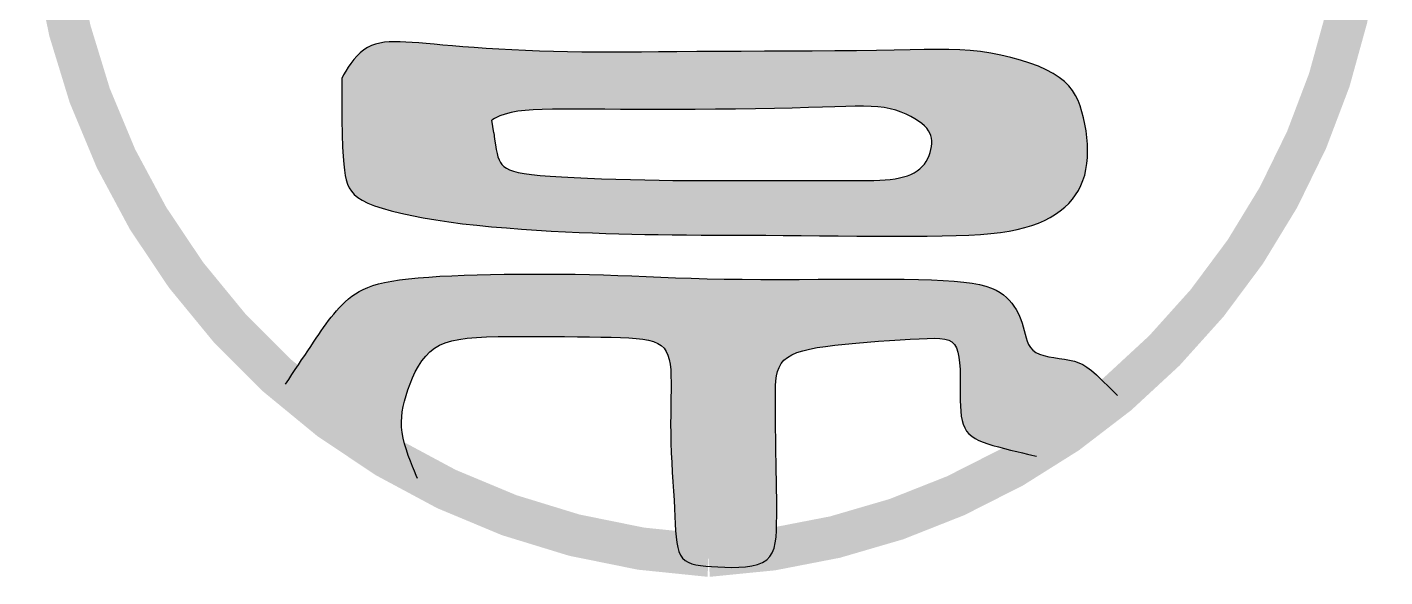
# Model space of a CAD drawing. Header units: millimetres. Extents: x 381 to 2337, y -50 to 586.
# Drawn here: x 989.25 to 996.06, y -0.3 to 2.46 of the extents above; entities that cross this region are included whole.
import ezdxf

# ---------------------------------------------------------------- set-up
doc = ezdxf.new("R2010")
doc.units = ezdxf.units.MM
doc.header["$LTSCALE"] = 10

# ---------------------------------------------------------------- blocks, each defined once
blk = doc.blocks.new('2')
h = blk.add_hatch(color=256)
h.paths.add_polyline_path([(-1.418, -5.5492), (-1.3558, -5.5597), (-1.2899, -5.5694), (-1.2206, -5.5782), (-1.1488, -5.5862), (-1.075, -5.5934), (-1.0002, -5.5998), (-0.925, -5.6055), (-0.8502, -5.6105), (-0.7765, -5.615), (-0.7048, -5.6188), (-0.6355, -5.6221), (-0.5682, -5.6249), (-0.5022, -5.6273), (-0.4369, -5.6292), (-0.3716, -5.6308), (-0.3057, -5.6321), (-0.2384, -5.6332), (-0.1691, -5.634), (-0.0972, -5.6346), (-0.0227, -5.6351), (0.0544, -5.6355), (0.1341, -5.6359), (0.2165, -5.6363), (0.3013, -5.6367), (0.3888, -5.6372), (0.4787, -5.6378), (0.5709, -5.6386), (0.6645, -5.6394), (0.7582, -5.6402), (0.8508, -5.6409), (0.9412, -5.6413), (1.0282, -5.6413), (1.1106, -5.6408), (1.1873, -5.6397), (1.2573, -5.6379), (1.3209, -5.6353), (1.3787, -5.6318), (1.4314, -5.6273), (1.4794, -5.6218), (1.5233, -5.6151), (1.5638, -5.6072), (1.6014, -5.5979), (1.6366, -5.5872), (1.6695, -5.5752), (1.7002, -5.5618), (1.7287, -5.5471), (1.755, -5.5312), (1.7793, -5.514), (1.8015, -5.4958), (1.8218, -5.4764), (1.84, -5.4559), (1.8563, -5.4342), (1.8706, -5.4114), (1.883, -5.3873), (1.8934, -5.3619), (1.9019, -5.3351), (1.9084, -5.3068), (1.9129, -5.2769), (1.9155, -5.2456), (1.9163, -5.2131), (1.9153, -5.1798), (1.9127, -5.1461), (1.9086, -5.1126), (1.9031, -5.0796), (1.8962, -5.0475), (1.8882, -5.0168), (1.8791, -4.9877), (1.8684, -4.9603), (1.8556, -4.9345), (1.8403, -4.9102), (1.8219, -4.8871), (1.8001, -4.8653), (1.7742, -4.8446), (1.7439, -4.8249), (1.7087, -4.8062), (1.6693, -4.7885), (1.6261, -4.7721), (1.58, -4.757), (1.5316, -4.7436), (1.4815, -4.732), (1.4305, -4.7223), (1.3791, -4.7148), (1.3278, -4.7095), (1.2753, -4.7062), (1.2204, -4.7045), (1.1614, -4.7041), (1.097, -4.7047), (1.0257, -4.706), (0.9461, -4.7075), (0.8567, -4.7091), (0.7568, -4.7104), (0.6482, -4.7113), (0.5333, -4.7121), (0.4148, -4.7127), (0.2952, -4.7132), (0.1769, -4.7136), (0.0624, -4.7142), (-0.0456, -4.7148), (-0.1454, -4.7156), (-0.2374, -4.7164), (-0.3229, -4.7172), (-0.403, -4.7179), (-0.4789, -4.7183), (-0.5518, -4.7183), (-0.6229, -4.7178), (-0.6934, -4.7167), (-0.7641, -4.7149), (-0.8346, -4.7125), (-0.9045, -4.7096), (-0.9729, -4.7062), (-1.0392, -4.7025), (-1.1029, -4.6985), (-1.1632, -4.6944), (-1.2196, -4.6901), (-1.2715, -4.6858), (-1.3191, -4.6817), (-1.3628, -4.6778), (-1.4029, -4.6742), (-1.4398, -4.6711), (-1.4739, -4.6685), (-1.5055, -4.6666), (-1.5349, -4.6654), (-1.5626, -4.6652), (-1.5885, -4.6661), (-1.613, -4.6682), (-1.636, -4.6719), (-1.6577, -4.6774), (-1.6783, -4.6848), (-1.6978, -4.6943), (-1.7164, -4.7062), (-1.7341, -4.7206), (-1.7509, -4.7371), (-1.7668, -4.755), (-1.7815, -4.774), (-1.7951, -4.7935), (-1.8073, -4.8129), (-1.8181, -4.8318), (-1.8275, -4.8496), (-1.8272, -4.9628), (-1.8264, -5.0559), (-1.825, -5.1317), (-1.8231, -5.1924), (-1.8206, -5.2407), (-1.8175, -5.2791), (-1.8138, -5.3099), (-1.8094, -5.3358), (-1.8044, -5.3588), (-1.7981, -5.3796), (-1.7898, -5.3985), (-1.7789, -5.4158), (-1.7648, -5.4318), (-1.7468, -5.4467), (-1.7242, -5.4608), (-1.6964, -5.4745), (-1.6629, -5.4879), (-1.6238, -5.501), (-1.5795, -5.5139), (-1.5302, -5.5262), (-1.4763, -5.538)])
h.paths.add_polyline_path([(-1.0539, -5.1976), (-1.0598, -5.155), (-1.0638, -5.1231), (-1.0748, -5.0573), (-1.0214, -5.0318), (-0.9622, -5.0164), (-0.9071, -5.0101), (-0.8664, -5.0072), (-0.8207, -5.0054), (-0.7694, -5.0043), (-0.7124, -5.0038), (-0.6497, -5.0037), (-0.5813, -5.0039), (-0.5072, -5.0044), (-0.4274, -5.0048), (-0.342, -5.0052), (-0.2508, -5.0054), (-0.1542, -5.0052), (-0.0539, -5.0047), (0.0481, -5.0039), (0.1498, -5.0028), (0.2494, -5.0014), (0.3447, -4.9998), (0.4338, -4.9979), (0.5148, -4.9959), (0.5861, -4.9937), (0.6484, -4.9916), (0.7028, -4.9899), (0.7504, -4.9887), (0.8144, -4.9884), (0.8802, -4.993), (0.9389, -5.0046), (0.993, -5.0227), (1.0397, -5.045), (1.0868, -5.0753), (1.1202, -5.1111), (1.1342, -5.1478), (1.134, -5.1907), (1.1221, -5.2374), (1.0981, -5.2812), (1.0626, -5.3149), (1.0136, -5.3389), (0.9618, -5.3513), (0.9151, -5.3575), (0.861, -5.3609), (0.7973, -5.3622), (0.735, -5.3624), (0.6915, -5.3624), (0.6438, -5.3624), (0.5924, -5.3624), (0.5377, -5.3624), (0.4801, -5.3624), (0.4203, -5.3624), (0.3586, -5.3624), (0.2956, -5.3624), (0.2317, -5.3624), (0.1674, -5.3624), (0.1026, -5.3623), (0.0371, -5.3622), (-0.0292, -5.3619), (-0.0965, -5.3615), (-0.165, -5.3608), (-0.2347, -5.3599), (-0.3059, -5.3586), (-0.3784, -5.357), (-0.4514, -5.355), (-0.5236, -5.3527), (-0.5939, -5.3501), (-0.6611, -5.347), (-0.7239, -5.3437), (-0.7813, -5.3399), (-0.8321, -5.3358), (-0.8966, -5.3291), (-0.9557, -5.3183), (-1.0027, -5.3018), (-1.0324, -5.2724), (-1.0459, -5.2366)], flags=16)
blk.add_hatch(color=256).paths.add_polyline_path([(0.3501, -6.448), (0.3502, -6.4009), (0.3531, -6.3521), (0.3629, -6.3079), (0.3834, -6.2708), (0.4181, -6.2421), (0.4691, -6.2202), (0.5206, -6.2076), (0.5588, -6.2003), (0.6014, -6.1938), (0.6483, -6.1879), (0.6995, -6.1823), (0.7538, -6.1772), (0.8099, -6.1725), (0.8665, -6.1682), (0.9224, -6.1643), (0.9761, -6.1609), (1.0264, -6.158), (1.0719, -6.1556), (1.1117, -6.1538), (1.1646, -6.1527), (1.2117, -6.1586), (1.2434, -6.176), (1.2626, -6.209), (1.273, -6.2594), (1.2769, -6.3198), (1.2773, -6.3726), (1.2772, -6.4052), (1.2771, -6.4366), (1.2773, -6.4663), (1.2781, -6.494), (1.2798, -6.5197), (1.2825, -6.5435), (1.2866, -6.5653), (1.2923, -6.5851), (1.2998, -6.603), (1.3094, -6.619), (1.3212, -6.633), (1.3354, -6.6453), (1.3519, -6.6562), (1.3706, -6.666), (1.3917, -6.6748), (1.4152, -6.6831), (1.4409, -6.6909), (1.4689, -6.6987), (1.4991, -6.7066), (1.5302, -6.7144), (1.5608, -6.7219), (1.5897, -6.7287), (1.6153, -6.7347), (1.6365, -6.7395), (1.6396, -6.7402, 0.037535), (2.0622, -6.4365), (2.0249, -6.3993), (1.9901, -6.3651), (1.9608, -6.3375), (1.9357, -6.3155), (1.9134, -6.2984), (1.8926, -6.2854), (1.872, -6.2757), (1.8503, -6.2683), (1.8263, -6.2626), (1.8007, -6.258), (1.7743, -6.254), (1.7295, -6.2473), (1.6835, -6.2372), (1.6394, -6.2167), (1.6163, -6.1788), (1.606, -6.1463), (1.5984, -6.1141), (1.5938, -6.0955), (1.5884, -6.0772), (1.582, -6.0592), (1.5747, -6.0417), (1.5665, -6.0247), (1.5573, -6.0083), (1.5471, -5.9924), (1.5358, -5.9771), (1.5235, -5.9625), (1.5101, -5.9487), (1.495, -5.9356), (1.4776, -5.9233), (1.4575, -5.912), (1.434, -5.9016), (1.4065, -5.8923), (1.3745, -5.8841), (1.3373, -5.8771), (1.2946, -5.8713), (1.2462, -5.8666), (1.1921, -5.863), (1.1324, -5.8602), (1.0671, -5.8583), (0.9962, -5.8571), (0.9197, -5.8564), (0.8377, -5.8562), (0.7504, -5.8563), (0.6589, -5.8567), (0.5644, -5.8572), (0.4683, -5.8576), (0.3718, -5.8579), (0.2762, -5.8578), (0.1829, -5.8573), (0.0931, -5.8562), (0.0077, -5.8544), (-0.0735, -5.8521), (-0.1513, -5.8494), (-0.2263, -5.8465), (-0.2993, -5.8434), (-0.371, -5.8404), (-0.4419, -5.8377), (-0.5129, -5.8353), (-0.5845, -5.8334), (-0.6564, -5.8321), (-0.7285, -5.8312), (-0.8005, -5.8308), (-0.872, -5.8308), (-0.9427, -5.8313), (-1.0125, -5.8322), (-1.0809, -5.8334), (-1.1477, -5.835), (-1.2125, -5.837), (-1.2749, -5.8395), (-1.3345, -5.8424), (-1.3909, -5.8459), (-1.4437, -5.85), (-1.4925, -5.8546), (-1.5368, -5.86), (-1.5765, -5.866), (-1.6119, -5.8728), (-1.6434, -5.8804), (-1.6715, -5.8887), (-1.6966, -5.8978), (-1.7193, -5.9078), (-1.74, -5.9186), (-1.7591, -5.9303), (-1.7771, -5.9428), (-1.7941, -5.9561), (-1.8103, -5.9702), (-1.8256, -5.9849), (-1.8402, -6.0001), (-1.8542, -6.0157), (-1.8677, -6.0317), (-1.8807, -6.048), (-1.8933, -6.0645), (-1.9058, -6.0813), (-1.9181, -6.0984), (-1.9305, -6.1161), (-1.9431, -6.1345), (-1.956, -6.1535), (-1.9693, -6.1734), (-1.9833, -6.1942), (-1.9978, -6.2161), (-2.013, -6.2389), (-2.0287, -6.2623), (-2.0447, -6.2863), (-2.0609, -6.3107), (-2.0772, -6.3352), (-2.0936, -6.3597), (-2.1071, -6.38, 0.056556), (-1.4587, -6.8302), (-1.4784, -6.7822), (-1.4991, -6.7256), (-1.5165, -6.6666), (-1.5262, -6.6124), (-1.5278, -6.5606), (-1.5219, -6.5097), (-1.5094, -6.4564), (-1.4901, -6.3957), (-1.4654, -6.3355), (-1.4341, -6.2784), (-1.3958, -6.2294), (-1.3503, -6.1936), (-1.2936, -6.1697), (-1.2388, -6.1587), (-1.1979, -6.1533), (-1.1517, -6.1494), (-1.0999, -6.1468), (-1.0422, -6.145), (-0.9796, -6.1441), (-0.9137, -6.1438), (-0.8458, -6.1439), (-0.7774, -6.1444), (-0.7099, -6.1452), (-0.6447, -6.146), (-0.5832, -6.1468), (-0.5266, -6.1474), (-0.4751, -6.1482), (-0.4284, -6.1493), (-0.3863, -6.1511), (-0.329, -6.1551), (-0.2721, -6.1655), (-0.2308, -6.1831), (-0.2029, -6.2097), (-0.1858, -6.2464), (-0.1771, -6.2945), (-0.174, -6.355), (-0.1742, -6.4129), (-0.1747, -6.4523), (-0.1755, -6.494), (-0.1762, -6.5378), (-0.1765, -6.5833), (-0.1762, -6.6304), (-0.175, -6.6786), (-0.1732, -6.7276), (-0.1708, -6.7768), (-0.1681, -6.8257), (-0.1652, -6.8739), (-0.1623, -6.9207), (-0.1595, -6.9657), (-0.1572, -7.0083), (-0.1552, -7.0482), (-0.1535, -7.0851), (-0.1515, -7.1191), (-0.1491, -7.15), (-0.1457, -7.1778), (-0.1411, -7.2025), (-0.1349, -7.2238), (-0.1308, -7.2329, 0.010403), (0.0144, -7.2437, 0.023653), (0.341, -7.2109), (0.3427, -7.2065), (0.3487, -7.1805), (0.3525, -7.1511), (0.3547, -7.1184), (0.3558, -7.0824), (0.3562, -7.043), (0.3562, -7.001), (0.3559, -6.957), (0.3553, -6.9117), (0.3545, -6.8657), (0.3536, -6.8198), (0.3527, -6.7747), (0.3516, -6.7095), (0.3506, -6.6318), (0.3502, -6.5607), (0.3501, -6.4982)])
at = {"const_width": 0.2134}
blk.add_lwpolyline([(0, 0, 0.412155), (-3.2963, -3.5927, 0.411586), (0.0144, -7.2437, 0.414378), (3.297, -3.5927, 0.416569), (0, 0, -0.93726)], format="xyb", dxfattribs=at)
for points in [[(-1.8275, -4.8496), (-1.8272, -4.9628), (-1.8264, -5.0559), (-1.825, -5.1317), (-1.8231, -5.1924), (-1.8206, -5.2407), (-1.8175, -5.2791), (-1.8138, -5.3099), (-1.8094, -5.3358), (-1.8044, -5.3588), (-1.7981, -5.3796), (-1.7898, -5.3985), (-1.7789, -5.4158), (-1.7648, -5.4318), (-1.7468, -5.4467), (-1.7242, -5.4608), (-1.6964, -5.4745), (-1.6629, -5.4879), (-1.6238, -5.501), (-1.5795, -5.5139), (-1.5302, -5.5262), (-1.4763, -5.538), (-1.418, -5.5492), (-1.3558, -5.5597), (-1.2899, -5.5694), (-1.2206, -5.5782), (-1.1488, -5.5862), (-1.075, -5.5934), (-1.0002, -5.5998), (-0.925, -5.6055), (-0.8502, -5.6105), (-0.7765, -5.615), (-0.7048, -5.6188), (-0.6355, -5.6221), (-0.5682, -5.6249), (-0.5022, -5.6273), (-0.4369, -5.6292), (-0.3716, -5.6308), (-0.3057, -5.6321), (-0.2384, -5.6332), (-0.1691, -5.634), (-0.0972, -5.6346), (-0.0227, -5.6351), (0.0544, -5.6355), (0.1341, -5.6359), (0.2165, -5.6363), (0.3013, -5.6367), (0.3888, -5.6372), (0.4787, -5.6378), (0.5709, -5.6386), (0.6645, -5.6394), (0.7582, -5.6402), (0.8508, -5.6409), (0.9412, -5.6413), (1.0282, -5.6413), (1.1106, -5.6408), (1.1873, -5.6397), (1.2573, -5.6379), (1.3209, -5.6353), (1.3787, -5.6318), (1.4314, -5.6273), (1.4794, -5.6218), (1.5233, -5.6151), (1.5638, -5.6072), (1.6014, -5.5979), (1.6366, -5.5872), (1.6695, -5.5752), (1.7002, -5.5618), (1.7287, -5.5471), (1.755, -5.5312), (1.7793, -5.514), (1.8015, -5.4958), (1.8218, -5.4764), (1.84, -5.4559), (1.8563, -5.4342), (1.8706, -5.4114), (1.883, -5.3873), (1.8934, -5.3619), (1.9019, -5.3351), (1.9084, -5.3068), (1.9129, -5.2769), (1.9155, -5.2456), (1.9163, -5.2131), (1.9153, -5.1798), (1.9127, -5.1461), (1.9086, -5.1126), (1.9031, -5.0796), (1.8962, -5.0475), (1.8882, -5.0168), (1.8791, -4.9877), (1.8684, -4.9603), (1.8556, -4.9345), (1.8403, -4.9102), (1.8219, -4.8871), (1.8001, -4.8653), (1.7742, -4.8446), (1.7439, -4.8249), (1.7087, -4.8062), (1.6693, -4.7885), (1.6261, -4.7721), (1.58, -4.757), (1.5316, -4.7436), (1.4815, -4.732), (1.4305, -4.7223), (1.3791, -4.7148), (1.3278, -4.7095), (1.2753, -4.7062), (1.2204, -4.7045), (1.1614, -4.7041), (1.097, -4.7047), (1.0257, -4.706), (0.9461, -4.7075), (0.8567, -4.7091), (0.7568, -4.7104), (0.6482, -4.7113), (0.5333, -4.7121), (0.4148, -4.7127), (0.2952, -4.7132), (0.1769, -4.7136), (0.0624, -4.7142), (-0.0456, -4.7148), (-0.1454, -4.7156), (-0.2374, -4.7164), (-0.3229, -4.7172), (-0.403, -4.7179), (-0.4789, -4.7183), (-0.5518, -4.7183), (-0.6229, -4.7178), (-0.6934, -4.7167), (-0.7641, -4.7149), (-0.8346, -4.7125), (-0.9045, -4.7096), (-0.9729, -4.7062), (-1.0392, -4.7025), (-1.1029, -4.6985), (-1.1632, -4.6944), (-1.2196, -4.6901), (-1.2715, -4.6858), (-1.3191, -4.6817), (-1.3628, -4.6778), (-1.4029, -4.6742), (-1.4398, -4.6711), (-1.4739, -4.6685), (-1.5055, -4.6666), (-1.5349, -4.6654), (-1.5626, -4.6652), (-1.5885, -4.6661), (-1.613, -4.6682), (-1.636, -4.6719), (-1.6577, -4.6774), (-1.6783, -4.6848), (-1.6978, -4.6943), (-1.7164, -4.7062), (-1.7341, -4.7206), (-1.7509, -4.7371), (-1.7668, -4.755), (-1.7815, -4.774), (-1.7951, -4.7935), (-1.8073, -4.8129), (-1.8181, -4.8318), (-1.8275, -4.8496)], [(-1.0638, -5.1231), (-1.0598, -5.155), (-1.056, -5.1825), (-1.0522, -5.2061), (-1.048, -5.2263), (-1.0433, -5.2435), (-1.0378, -5.2581), (-1.0311, -5.2707), (-1.023, -5.2817), (-1.0131, -5.2915), (-1.0008, -5.3002), (-0.9852, -5.3079), (-0.9656, -5.3148), (-0.9413, -5.3209), (-0.9114, -5.3264), (-0.8753, -5.3314), (-0.8321, -5.3358), (-0.7813, -5.3399), (-0.7239, -5.3437), (-0.6611, -5.347), (-0.5939, -5.3501), (-0.5236, -5.3527), (-0.4514, -5.355), (-0.3784, -5.357), (-0.3059, -5.3586), (-0.2347, -5.3599), (-0.165, -5.3608), (-0.0965, -5.3615), (-0.0292, -5.3619), (0.0371, -5.3622), (0.1026, -5.3623), (0.1674, -5.3624), (0.2317, -5.3624), (0.2956, -5.3624), (0.3586, -5.3624), (0.4203, -5.3624), (0.4801, -5.3624), (0.5377, -5.3624), (0.5924, -5.3624), (0.6438, -5.3624), (0.6915, -5.3624), (0.735, -5.3624), (0.7746, -5.3623), (0.8106, -5.3619), (0.8434, -5.3612), (0.8734, -5.3601), (0.9009, -5.3584), (0.9262, -5.356), (0.9498, -5.3529), (0.9719, -5.3489), (0.9926, -5.3439), (1.0118, -5.338), (1.0296, -5.3311), (1.046, -5.3231), (1.0609, -5.3139), (1.0745, -5.3036), (1.0866, -5.2921), (1.0973, -5.2794), (1.1066, -5.2658), (1.1145, -5.2513), (1.121, -5.2363), (1.1262, -5.2211), (1.1301, -5.2059), (1.1327, -5.1908), (1.1341, -5.1763), (1.1341, -5.1624), (1.1328, -5.1491), (1.1298, -5.1363), (1.1251, -5.1238), (1.1184, -5.1117), (1.1095, -5.0996), (1.0983, -5.0877), (1.0847, -5.0756), (1.0684, -5.0635), (1.0497, -5.0514), (1.0286, -5.0397), (1.0054, -5.0286), (0.9802, -5.0184), (0.9533, -5.0094), (0.9247, -5.0018), (0.8947, -4.9959), (0.8633, -4.9918), (0.8295, -4.9895), (0.7922, -4.9885), (0.7504, -4.9887), (0.7028, -4.9899), (0.6484, -4.9916), (0.5861, -4.9937), (0.5148, -4.9959), (0.4338, -4.9979), (0.3447, -4.9998), (0.2494, -5.0014), (0.1498, -5.0028), (0.0481, -5.0039), (-0.0539, -5.0047), (-0.1542, -5.0052), (-0.2508, -5.0054), (-0.342, -5.0052), (-0.4274, -5.0048), (-0.5072, -5.0044), (-0.5813, -5.0039), (-0.6497, -5.0037), (-0.7124, -5.0038), (-0.7694, -5.0043), (-0.8207, -5.0054), (-0.8664, -5.0072), (-0.9071, -5.0101), (-0.9435, -5.0142), (-0.9764, -5.0201), (-1.0065, -5.0279), (-1.0344, -5.0379), (-1.0609, -5.0506), (-1.0745, -5.0588)], [(-1.0638, -5.1231), (-1.0745, -5.0588)], [(-2.1098, -6.384), (-2.0936, -6.3597), (-2.0772, -6.3352), (-2.0609, -6.3107), (-2.0447, -6.2863), (-2.0287, -6.2623), (-2.013, -6.2389), (-1.9978, -6.2161), (-1.9833, -6.1942), (-1.9693, -6.1734), (-1.956, -6.1535), (-1.9431, -6.1345), (-1.9305, -6.1161), (-1.9181, -6.0984), (-1.9058, -6.0813), (-1.8933, -6.0645), (-1.8807, -6.048), (-1.8677, -6.0317), (-1.8542, -6.0157), (-1.8402, -6.0001), (-1.8256, -5.9849), (-1.8103, -5.9702), (-1.7941, -5.9561), (-1.7771, -5.9428), (-1.7591, -5.9303), (-1.74, -5.9186), (-1.7193, -5.9078), (-1.6966, -5.8978), (-1.6715, -5.8887), (-1.6434, -5.8804), (-1.6119, -5.8728), (-1.5765, -5.866), (-1.5368, -5.86), (-1.4925, -5.8546), (-1.4437, -5.85), (-1.3909, -5.8459), (-1.3345, -5.8424), (-1.2749, -5.8395), (-1.2125, -5.837), (-1.1477, -5.835), (-1.0809, -5.8334), (-1.0125, -5.8322), (-0.9427, -5.8313), (-0.872, -5.8308), (-0.8005, -5.8308), (-0.7285, -5.8312), (-0.6564, -5.8321), (-0.5845, -5.8334), (-0.5129, -5.8353), (-0.4419, -5.8377), (-0.371, -5.8404), (-0.2993, -5.8434), (-0.2263, -5.8465), (-0.1513, -5.8494), (-0.0735, -5.8521), (0.0077, -5.8544), (0.0931, -5.8562), (0.1829, -5.8573), (0.2762, -5.8578), (0.3718, -5.8579), (0.4683, -5.8576), (0.5644, -5.8572), (0.6589, -5.8567), (0.7504, -5.8563), (0.8377, -5.8562), (0.9197, -5.8564), (0.9962, -5.8571), (1.0671, -5.8583), (1.1324, -5.8602), (1.1921, -5.863), (1.2462, -5.8666), (1.2946, -5.8713), (1.3373, -5.8771), (1.3745, -5.8841), (1.4065, -5.8923), (1.434, -5.9016), (1.4575, -5.912), (1.4776, -5.9233), (1.495, -5.9356), (1.5101, -5.9487), (1.5235, -5.9625), (1.5358, -5.9771), (1.5471, -5.9924), (1.5573, -6.0083), (1.5665, -6.0247), (1.5747, -6.0417), (1.582, -6.0592), (1.5884, -6.0772), (1.5938, -6.0955), (1.5984, -6.1141), (1.6028, -6.1328), (1.6075, -6.151), (1.613, -6.1686), (1.6201, -6.1851), (1.6293, -6.2002), (1.6413, -6.2135), (1.6565, -6.2246), (1.6754, -6.2334), (1.6975, -6.2403), (1.7218, -6.2456), (1.7477, -6.25), (1.7743, -6.254), (1.8007, -6.258), (1.8263, -6.2626), (1.8503, -6.2683), (1.872, -6.2757), (1.8926, -6.2854), (1.9134, -6.2984), (1.9357, -6.3155), (1.9608, -6.3375), (1.9901, -6.3651), (2.0249, -6.3993), (2.0665, -6.4408)], [(-1.4468, -6.8574), (-1.4538, -6.8413), (-1.4625, -6.8209), (-1.4723, -6.797), (-1.4827, -6.7704), (-1.4931, -6.742), (-1.503, -6.7126), (-1.5117, -6.6829), (-1.5188, -6.6538), (-1.5237, -6.626), (-1.5266, -6.5992), (-1.5274, -6.5732), (-1.5263, -6.5475), (-1.5233, -6.5218), (-1.5187, -6.4957), (-1.5124, -6.469), (-1.5045, -6.4411), (-1.4953, -6.412), (-1.4845, -6.3821), (-1.4722, -6.3521), (-1.4582, -6.3224), (-1.4426, -6.2939), (-1.4252, -6.267), (-1.406, -6.2424), (-1.3849, -6.2208), (-1.3617, -6.2026), (-1.3361, -6.1876), (-1.3074, -6.1755), (-1.2752, -6.166), (-1.2388, -6.1587), (-1.1979, -6.1533), (-1.1517, -6.1494), (-1.0999, -6.1468), (-1.0422, -6.145), (-0.9796, -6.1441), (-0.9137, -6.1438), (-0.8458, -6.1439), (-0.7774, -6.1444), (-0.7099, -6.1452), (-0.6447, -6.146), (-0.5832, -6.1468), (-0.5266, -6.1474), (-0.4751, -6.1482), (-0.4284, -6.1493), (-0.3863, -6.1511), (-0.3489, -6.1537), (-0.3158, -6.1575), (-0.2869, -6.1628), (-0.2621, -6.1698), (-0.2411, -6.1787), (-0.2238, -6.1898), (-0.2097, -6.2032), (-0.1985, -6.2191), (-0.1899, -6.2376), (-0.1835, -6.259), (-0.1791, -6.2835), (-0.1762, -6.3111), (-0.1747, -6.342), (-0.1741, -6.376), (-0.1742, -6.4129), (-0.1747, -6.4523), (-0.1755, -6.494), (-0.1762, -6.5378), (-0.1765, -6.5833), (-0.1762, -6.6304), (-0.175, -6.6786), (-0.1732, -6.7276), (-0.1708, -6.7768), (-0.1681, -6.8257), (-0.1652, -6.8739), (-0.1623, -6.9207), (-0.1595, -6.9657), (-0.1572, -7.0083), (-0.1552, -7.0482), (-0.1535, -7.0851), (-0.1515, -7.1191), (-0.1491, -7.15), (-0.1457, -7.1778), (-0.1411, -7.2025), (-0.1349, -7.2238), (-0.1268, -7.2419), (-0.1163, -7.2566), (-0.1035, -7.2684), (-0.0882, -7.2776), (-0.0702, -7.2846), (-0.0497, -7.2899), (-0.0263, -7.2937), (-0.0001, -7.2966), (0.029, -7.2989), (0.061, -7.3009), (0.095, -7.3023), (0.13, -7.3028), (0.1651, -7.302), (0.1991, -7.2994), (0.2312, -7.2949), (0.2603, -7.2878), (0.2855, -7.278), (0.3059, -7.265), (0.3218, -7.2487), (0.3339, -7.2293), (0.3427, -7.2065), (0.3487, -7.1805), (0.3525, -7.1511), (0.3547, -7.1184), (0.3558, -7.0824), (0.3562, -7.043), (0.3562, -7.001), (0.3559, -6.957), (0.3553, -6.9117), (0.3545, -6.8657), (0.3536, -6.8198), (0.3527, -6.7747), (0.352, -6.731), (0.3513, -6.6893), (0.3509, -6.6497), (0.3505, -6.6119), (0.3503, -6.576), (0.3502, -6.5418), (0.3501, -6.5091), (0.3501, -6.4779), (0.3501, -6.448), (0.3501, -6.4195), (0.3507, -6.3923), (0.3523, -6.3666), (0.3553, -6.3424), (0.3603, -6.3199), (0.3677, -6.2993), (0.378, -6.2805), (0.3918, -6.2638), (0.4095, -6.2492), (0.4311, -6.2365), (0.4568, -6.2254), (0.4866, -6.2159), (0.5206, -6.2076), (0.5588, -6.2003), (0.6014, -6.1938), (0.6483, -6.1879), (0.6995, -6.1823), (0.7538, -6.1772), (0.8099, -6.1725), (0.8665, -6.1682), (0.9224, -6.1643), (0.9761, -6.1609), (1.0264, -6.158), (1.0719, -6.1556), (1.1117, -6.1538), (1.1459, -6.1531), (1.1749, -6.154), (1.1992, -6.157), (1.2192, -6.1627), (1.2354, -6.1716), (1.2482, -6.1842), (1.2581, -6.2012), (1.2654, -6.2226), (1.2707, -6.2481), (1.2741, -6.2767), (1.2761, -6.3075), (1.2771, -6.3398), (1.2773, -6.3726), (1.2772, -6.4052), (1.2771, -6.4366), (1.2773, -6.4663), (1.2781, -6.494), (1.2798, -6.5197), (1.2825, -6.5435), (1.2866, -6.5653), (1.2923, -6.5851), (1.2998, -6.603), (1.3094, -6.619), (1.3212, -6.633), (1.3354, -6.6453), (1.3519, -6.6562), (1.3706, -6.666), (1.3917, -6.6748), (1.4152, -6.6831), (1.4409, -6.6909), (1.4689, -6.6987), (1.4991, -6.7066), (1.5302, -6.7144), (1.5608, -6.7219), (1.5897, -6.7287), (1.6153, -6.7347), (1.6365, -6.7395), (1.6517, -6.7429), (1.6596, -6.7447)]]:
    blk.add_lwpolyline(points)

msp = doc.modelspace()

# ---------------------------------------------------------------- block references
at = {"linetype": 'Continuous'}
msp.add_blockref('2', (992.6559, 7.0527), dxfattribs=at)

doc.saveas('drawing.dxf')
